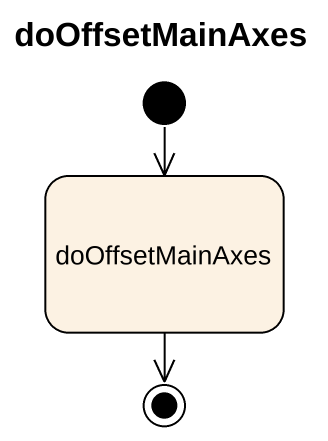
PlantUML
@startuml
title doOffsetMainAxes
hide empty description
state doOffsetMainAxes
[*] --> doOffsetMainAxes
doOffsetMainAxes --> [*]
@enduml
